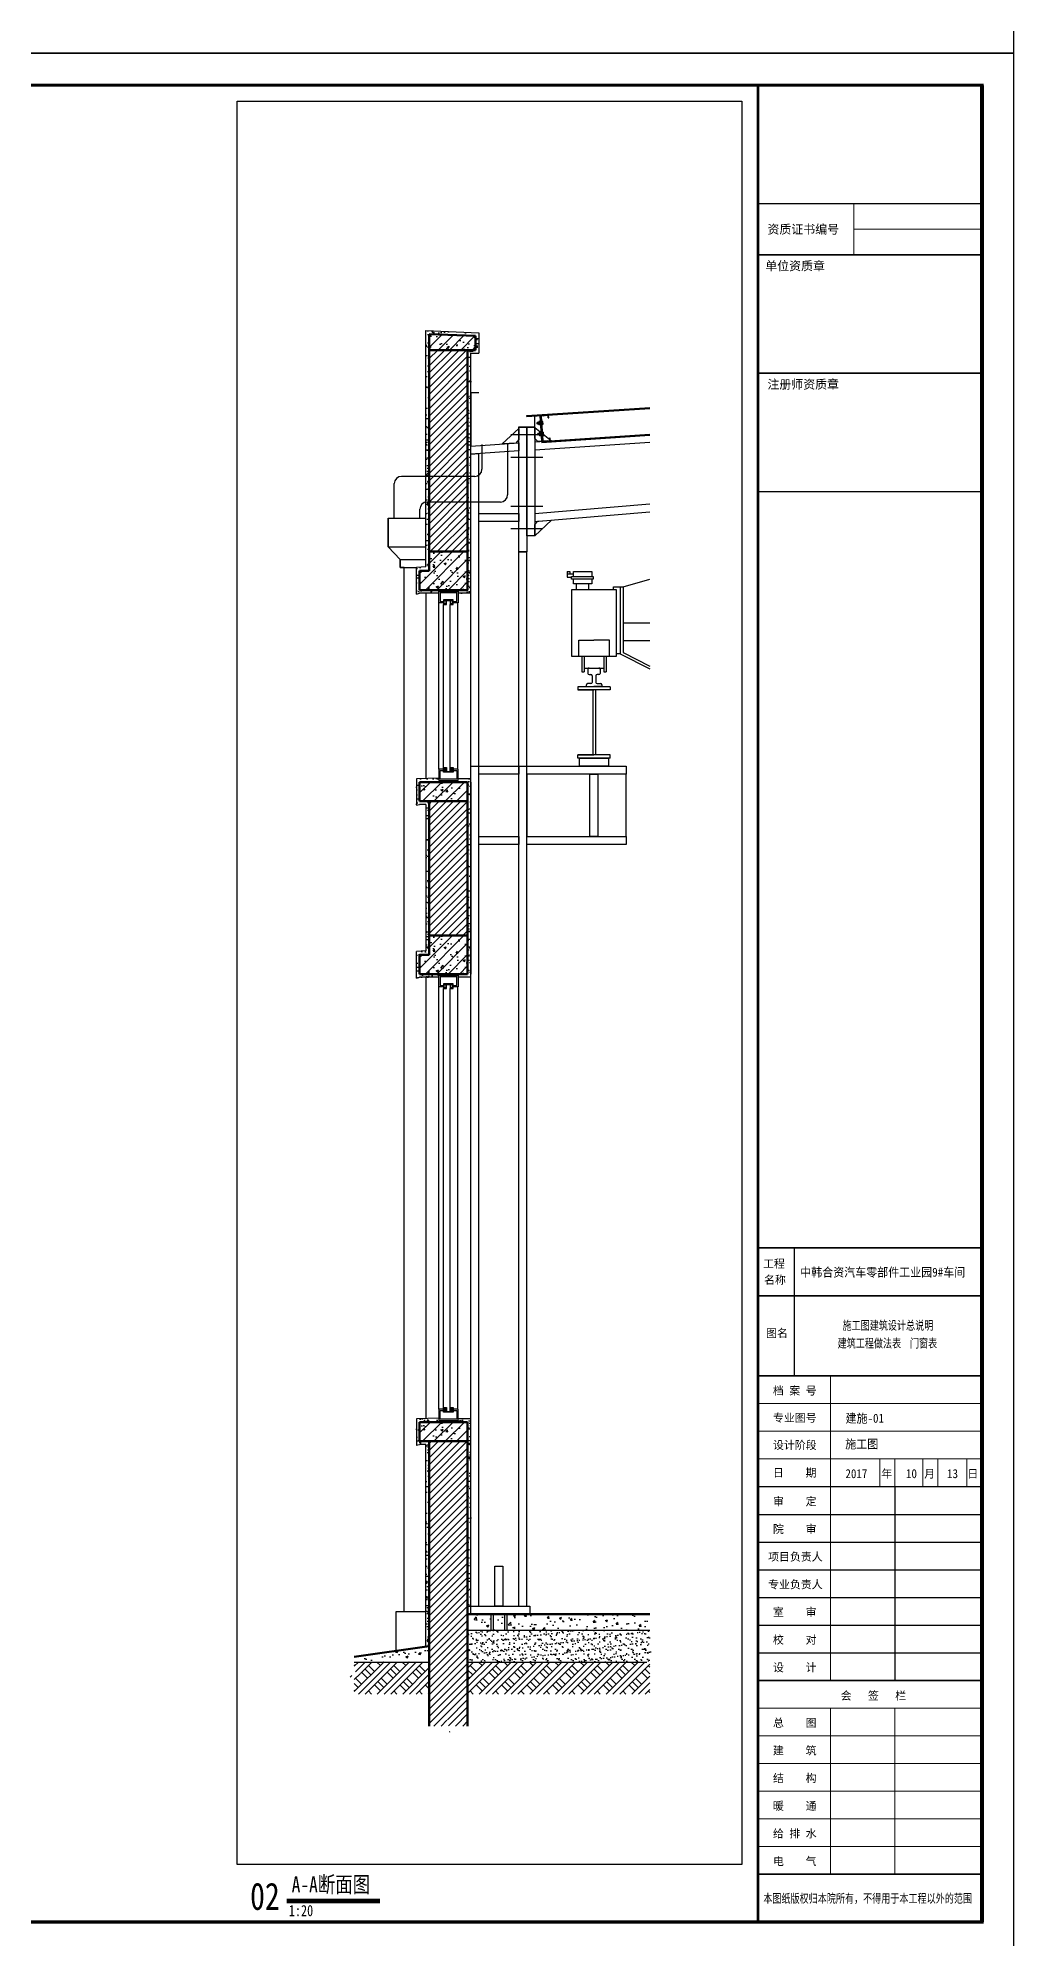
# Model space of a CAD drawing. Extents: x 3335981 to 3441081, y -1359715 to -1003315.
# Drawn here: x 3410588 to 3441081, y -1121645 to -1062240 of the extents above; entities that cross this region are included whole.
import ezdxf

# ---------------------------------------------------------------- set-up
doc = ezdxf.new("R2010")
doc.units = 0
doc.header["$LTSCALE"] = 1000
doc.header["$MEASUREMENT"] = 0
doc.linetypes.add('DASHED2', pattern=[0.375, 0.25, -0.125])
doc.layers.get('0').update_dxf_attribs({"color": 2})
for name, color, linetype in [('114', 2, 'Continuous'), ('3', 137, 'Continuous'), ('_0', 7, 'Continuous'), ('COLUMN', 9, 'Continuous'), ('DIM_SYMB', 3, 'Continuous'), ('E_STRM', 7, 'Continuous'), ('PUB_DIM', 3, 'Continuous'), ('PUB_TEXT', 7, 'Continuous'), ('PUB_TITLE', 4, 'Continuous'), ('XX1', 7, 'Continuous'), ('层116', 1, 'Continuous'), ('层14', 2, 'Continuous'), ('柱子', 3, 'Continuous'), ('附图框', 251, 'Continuous')]:
    doc.layers.add(name, color=color, linetype=linetype)
doc.layers.add('图签', color=130, linetype='Continuous', lineweight=20)
doc.styles.add('BIANHAO', font='SIMHEI.TTF', dxfattribs={"width": 0.8})
doc.styles.add('BILI', font='SIMHEI.TTF', dxfattribs={"width": 0.8})
doc.styles.add('TUMING', font='SimSun.ttf', dxfattribs={"width": 0.8, "height": 500})
doc.styles.add('图签字', font='SimSun.ttf', dxfattribs={"height": 250})
pattern_1 = [(45, (0, 0), (-22.4506403, 22.4506403), [])]
pattern_2 = [(50, (0, 0), (143.4520365, -12.550427), [15, -165]), (355, (0, 0), (-27.750267, 150.438427), [12, -132]), (100.4514, (11.95, -1.05), (115.7018763, 137.8879084), [12.748038, -140.2284224]), (46.1842, (0, 40), (213.44821, -33.103803), [22.5, -247.5]), (96.6356, (17.79, 37.24), (186.932541, 194.823574), [19.122058, -210.3426]), (351.1842, (0, 40), (186.932389, 194.82372), [18, -198]), (21, (20, 30), (119.3814104, -80.523778), [15, -165]), (326, (20, 30), (48.6630664, 145.030009), [12, -132]), (71.4514, (29.95, 23.29), (168.0445257, 64.5060993), [12.748038, -140.2284224]), (37.5, (0, 0), (2.43197106, 66.5787708), [0, -130.4, 0, -134, 0, -132.5]), (7.5, (0, 0), (52.6139075, 78.8823424), [0, -76.4, 0, -127.4, 0, -50.5]), (327.5, (-44.6, 0), (106.7644872, -4.51097435), [0, -50, 0, -156, 0, -207]), (317.5, (-64.6, 0), (116.6372339, 20.0209965), [0, -65, 0, -103.6, 0, -147])]
pattern_3 = [(45, (23.6, 0), (-79.4788022, 79.4788022), []), (45, (65.6, 0), (-79.4788022, 79.4788022), []), (45, (107.6, 0), (-79.4788022, 79.4788022), []), (135, (23.6, 0), (-79.4788022, -79.4788022), [53, -59.4]), (135, (44.6, 21), (-79.4788022, -79.4788022), [53, -59.4]), (135, (65.6, 42), (-79.4788022, -79.4788022), [53, -59.4])]
pattern_4 = [(37.5, (0, 0), (-1.6000313, 48.94132373), [0, -38.608, 0, -43.18, 0, -41.275]), (7.5, (0, 0), (44.9523283, 71.68251), [0, -20.828, 0, -34.798, 0, -13.335]), (327.5, (-31.24, 0), (79.099237, 0.14371847), [0, -12.7, 0, -45.72, 0, -59.69]), (317.5, (-31.24, 0), (76.3556452, 22.2929323), [0, -6.35, 0, -29.972, 0, -34.29])]

# ---------------------------------------------------------------- blocks, each defined once
blk = doc.blocks.new('tq')
at = {"color": 4}
for p, q in [((3435159, -1158678), (3435159, -1162678)), ((3438297, -1166138), (3438297, -1172193)), ((3434022, -1167003), (3441022, -1167003)), ((3434022, -1167868), (3441022, -1167868)), ((3434022, -1168733), (3441022, -1168733)), ((3434022, -1169598), (3441022, -1169598)), ((3434022, -1170463), (3441022, -1170463)), ((3434022, -1171328), (3441022, -1171328))]:
    blk.add_line(p, q, dxfattribs=at)
at = {"color": 4, "const_width": 50}
blk.add_lwpolyline([(3441022, -1131344), (3434022, -1131344)], dxfattribs=at)
at = {"layer": '图签', "color": 4}
for p, q in [((3437020, -1126044), (3437020, -1127644)), ((3441022, -1126844), (3437020, -1126844)), ((3434022, -1163543), (3441022, -1163543)), ((3441022, -1164408), (3434022, -1164408)), ((3434022, -1165273), (3441022, -1165273)), ((3435791, -1165273), (3440546, -1165273)), ((3436291, -1166138), (3436291, -1165273)), ((3437831, -1165273), (3437831, -1166138)), ((3438297, -1165273), (3438297, -1166138)), ((3439176, -1165273), (3439176, -1166138)), ((3439642, -1165273), (3439642, -1166138)), ((3440546, -1165273), (3440546, -1166138)), ((3440546, -1165273), (3440546, -1166138)), ((3436291, -1172193), (3436291, -1166138)), ((3440546, -1166138), (3437949, -1166138)), ((3438297, -1166138), (3438297, -1172193)), ((3434022, -1172193), (3441022, -1172193)), ((3437949, -1172193), (3435791, -1172193)), ((3434022, -1173058), (3441022, -1173058)), ((3436291, -1178248), (3436291, -1173058)), ((3436291, -1173058), (3437949, -1173058)), ((3438297, -1173058), (3438297, -1178248)), ((3438297, -1173058), (3438297, -1178248)), ((3434022, -1173923), (3441022, -1173923)), ((3434022, -1174788), (3441022, -1174788)), ((3434022, -1175653), (3441022, -1175653)), ((3434022, -1176518), (3441022, -1176518)), ((3434022, -1177383), (3441022, -1177383)), ((3437949, -1178248), (3436291, -1178248))]:
    blk.add_line(p, q, dxfattribs=at)
at = {"layer": '图签'}
blk.add_line((3436291, -1166138), (3436291, -1162678), dxfattribs=at)
at = {"layer": '图签', "color": 4, "const_width": 80}
blk.add_lwpolyline([(3434022, -1122343), (3441022, -1122343), (3441022, -1179743), (3434022, -1179743), (3434022, -1122343)], close=True, dxfattribs=at)
at = {"layer": '图签', "color": 4}
for points, const_width in [([(3441022, -1179743), (3441022, -1122343)], 120), ([(3441022, -1126044), (3434022, -1126044)], 50), ([(3441022, -1127644), (3434022, -1127644)], 50), ([(3441022, -1135044), (3434022, -1135044)], 50), ([(3441022, -1158678), (3434022, -1158678)], 50), ([(3441022, -1160178), (3434022, -1160178)], 50), ([(3441022, -1162678), (3434022, -1162678)], 50), ([(3441022, -1166138), (3434022, -1166138)], 50), ([(3434022, -1172193), (3441022, -1172193)], 50), ([(3434022, -1172193), (3441022, -1172193)], 50), ([(3434022, -1178248), (3441022, -1178248)], 50)]:
    blk.add_lwpolyline(points, dxfattribs=dict(at, const_width=const_width))
at = {"linetype": 'Continuous', "style": '图签字'}
for s, height, p in [('资质证书编号', 273.4, (3434320, -1126984)), ('单位资质章', 273.4, (3434252, -1128128)), ('注册师资质章', 273.4, (3434318, -1131828)), ('工程', 250, (3434182, -1159295)), ('名称', 250, (3434214, -1159801)), ('图名', 250, (3434276, -1161467)), ('档 案 号', 250, (3434491, -1163264)), ('专业图号', 250, (3434491, -1164112)), ('设计阶段', 250, (3434491, -1164963)), ('日    期', 250, (3434491, -1165828)), ('年', 250, (3437877, -1165859)), ('月', 250, (3439217, -1165859)), ('日', 250, (3440567, -1165859)), ('审    定', 250, (3434491, -1166724)), ('院    审', 250, (3434491, -1167589)), ('项目负责人', 250, (3434340, -1168454)), ('专业负责人', 250, (3434340, -1169319)), ('室    审', 250, (3434491, -1170184)), ('校    对', 250, (3434491, -1171049)), ('设    计', 250, (3434491, -1171914)), ('会   签   栏', 250, (3436609, -1172795)), ('总    图', 250, (3434491, -1173644)), ('建    筑', 250, (3434491, -1174509)), ('结    构', 250, (3434491, -1175374)), ('暖    通', 250, (3434491, -1176239)), ('给 排 水', 250, (3434491, -1177104)), ('电    气', 250, (3434493, -1177969))]:
    blk.add_text(s, height=height, dxfattribs=at).set_placement(p)
at = {"color": 1, "linetype": 'Continuous', "style": '图签字', "width": 0.75}
blk.add_text('本图纸版权归本院所有，不得用于本工程以外的范围', height=270, dxfattribs=at).set_placement((3434190, -1179142))
at = {"layer": 'PUB_DIM', "linetype": 'ByBlock', "style": '图签字', "width": 0.9}
for s, p in [('中韩合资汽车零部件工业园9#车间', (3435343, -1159576)), ('施工图', (3436750, -1164945))]:
    blk.add_text(s, height=280, dxfattribs=at).set_placement(p)
at = {"layer": 'PUB_DIM', "color": 1, "linetype": 'ByBlock', "style": '图签字', "width": 0.9}
for s, p in [('2017', (3436756, -1165871)), ('10', (3438648, -1165871)), ('13', (3439932, -1165871))]:
    blk.add_text(s, height=280, dxfattribs=at).set_placement(p)
blk = doc.blocks.new('oo')
at = {"layer": 'COLUMN'}
h = blk.add_hatch(dxfattribs=at)
h.set_pattern_fill('饰面砖', color=2, scale=5, style=0)
h.set_pattern_definition([(90, (-18110.546, 5694466.469), (10, 6e-16), [])])
h.paths.add_polyline_path([(-1632, 749), (-1132, 749), (-1132, 699), (-1632, 699)])
at = {"layer": 'COLUMN', "color": 2}
for points in [[(-1237, 389), (-1124, 389), (-1124, 659), (-1644, 659), (-1644, 389), (-1537, 389), (-1537, 349), (-1684, 349), (-1684, 699), (-1084, 699), (-1084, 349), (-1237, 349)], [(-1332, 424), (-1332, 294), (-1237, 294), (-1237, 444), (-1537, 444), (-1537, 294), (-1442, 294), (-1442, 424), (-1462, 424), (-1462, 314), (-1517, 314), (-1517, 424), (-1257, 424), (-1257, 314), (-1312, 314), (-1312, 424)]]:
    blk.add_lwpolyline(points, close=True, dxfattribs=at)
blk = doc.blocks.new('LTB')
h = blk.add_hatch()
h.set_pattern_fill('ANSI31', color=256, scale=5, angle=-87.0445, style=0)
h.set_pattern_definition([(317.955538, (32563.169, -46224.764), (5.3158, 5.8945887), [])])
h.paths.add_polyline_path([(49137, -75405), (49140, -75405), (49139, -75388, 0.414214), (49136, -75385), (49082, -75388, 0.414214), (49079, -75391), (49089, -75581, 0.414214), (49092, -75584), (49146, -75581, 0.414214), (49149, -75578), (49148, -75561), (49145, -75561), (49146, -75578), (49092, -75581), (49082, -75391), (49136, -75388)])
for p, q in [((49079, -75388), (49073, -75389)), ((49073, -75389), (49083, -75584)), ((49079, -75388), (49089, -75584)), ((49136, -75385), (49082, -75388)), ((49136, -75388), (49082, -75391)), ((49082, -75391), (49092, -75581)), ((49137, -75405), (49136, -75388)), ((49137, -75405), (49140, -75405)), ((49140, -75405), (49139, -75388)), ((49089, -75584), (49083, -75584)), ((49092, -75581), (49146, -75578)), ((49092, -75584), (49146, -75581)), ((49146, -75578), (49145, -75561)), ((49148, -75561), (49145, -75561)), ((49149, -75578), (49148, -75561))]:
    blk.add_line(p, q)
for centre, start, end in [((49082, -75391), 92.9555, 182.9555), ((49136, -75388), 2.9555, 92.9555), ((49092, -75581), 182.9555, 272.9555), ((49146, -75578), 272.9555, 2.9555)]:
    blk.add_arc(centre, 3, start, end)
at = {"layer": 'XX1', "color": 7}
for p, q in [((49052, -75440), (49051, -75442)), ((49051, -75450), (49051, -75442)), ((49053, -75452), (49051, -75450)), ((49063, -75439), (49052, -75440)), ((49063, -75455), (49062, -75436)), ((49070, -75433), (49065, -75433)), ((49070, -75439), (49065, -75439)), ((49071, -75451), (49066, -75451)), ((49073, -75435), (49073, -75430)), ((49075, -75430), (49073, -75430)), ((49074, -75454), (49073, -75435)), ((49077, -75460), (49075, -75430)), ((49077, -75454), (49076, -75435)), ((49092, -75432), (49084, -75432)), ((49086, -75456), (49084, -75432)), ((49093, -75438), (49087, -75438)), ((49093, -75450), (49088, -75450)), ((49096, -75453), (49095, -75434)), ((49063, -75451), (49053, -75452)), ((49057, -75524), (49055, -75525)), ((49056, -75534), (49055, -75525)), ((49057, -75536), (49056, -75534)), ((49067, -75523), (49057, -75524)), ((49068, -75535), (49057, -75536)), ((49071, -75457), (49066, -75457)), ((49068, -75538), (49067, -75520)), ((49074, -75517), (49069, -75517)), ((49075, -75523), (49070, -75523)), ((49075, -75535), (49070, -75535)), ((49076, -75541), (49071, -75541)), ((49074, -75460), (49074, -75454)), ((49077, -75460), (49074, -75460)), ((49080, -75513), (49077, -75514)), ((49077, -75519), (49077, -75514)), ((49078, -75538), (49077, -75519)), ((49078, -75544), (49078, -75538)), ((49081, -75543), (49078, -75544)), ((49081, -75543), (49080, -75513)), ((49081, -75538), (49080, -75519)), ((49093, -75456), (49086, -75456)), ((49097, -75516), (49089, -75516)), ((49090, -75540), (49089, -75516)), ((49098, -75540), (49090, -75540)), ((49097, -75522), (49092, -75522)), ((49097, -75534), (49092, -75534)), ((49100, -75537), (49099, -75518))]:
    blk.add_line(p, q, dxfattribs=at)
at = {"layer": 'XX1', "color": 7, "linetype": 'Continuous'}
for p, q in [((49063, -75441), (49051, -75442)), ((49063, -75450), (49051, -75450)), ((49067, -75525), (49055, -75525)), ((49067, -75533), (49056, -75534))]:
    blk.add_line(p, q, dxfattribs=at)
at = {"layer": 'XX1', "color": 7, "linetype": 'DASHED2'}
for p, q in [((49053, -75452), (49052, -75440)), ((49057, -75536), (49057, -75524))]:
    blk.add_line(p, q, dxfattribs=at)
at = {"layer": 'XX1', "color": 7}
for centre, start, end in [((49065, -75436), 92.9555, 182.9555), ((49065, -75436), 182.9555, 272.9555), ((49065, -75442), 92.9555, 182.9555), ((49066, -75448), 182.9555, 272.9555), ((49070, -75436), 2.9555, 92.9555), ((49070, -75436), 272.9555, 2.9555), ((49071, -75442), 2.9555, 92.9555), ((49071, -75448), 272.9555, 2.9555), ((49071, -75454), 2.9555, 92.9555), ((49087, -75435), 92.9555, 182.9555), ((49087, -75435), 182.9555, 272.9555), ((49088, -75441), 92.9555, 182.9555), ((49088, -75447), 182.9555, 272.9555), ((49088, -75453), 92.9555, 182.9555), ((49092, -75434), 2.9555, 92.9555), ((49092, -75435), 272.9555, 2.9555), ((49093, -75440), 2.9555, 92.9555), ((49093, -75447), 272.9555, 2.9555), ((49093, -75452), 2.9555, 92.9555), ((49066, -75454), 92.9555, 182.9555), ((49066, -75454), 182.9555, 272.9555), ((49069, -75520), 92.9555, 182.9555), ((49069, -75520), 182.9555, 272.9555), ((49070, -75526), 92.9555, 182.9555), ((49070, -75532), 182.9555, 272.9555), ((49070, -75538), 92.9555, 182.9555), ((49070, -75538), 182.9555, 272.9555), ((49071, -75454), 272.9555, 2.9555), ((49075, -75519), 2.9555, 92.9555), ((49075, -75520), 272.9555, 2.9555), ((49075, -75525), 2.9555, 92.9555), ((49075, -75532), 272.9555, 2.9555), ((49075, -75537), 2.9555, 92.9555), ((49075, -75538), 272.9555, 2.9555), ((49088, -75453), 182.9555, 272.9555), ((49092, -75519), 92.9555, 182.9555), ((49092, -75519), 182.9555, 272.9555), ((49092, -75525), 92.9555, 182.9555), ((49092, -75531), 182.9555, 272.9555), ((49093, -75537), 92.9555, 182.9555), ((49093, -75537), 182.9555, 272.9555), ((49093, -75453), 272.9555, 2.9555), ((49097, -75518), 2.9555, 92.9555), ((49097, -75519), 272.9555, 2.9555), ((49097, -75524), 2.9555, 92.9555), ((49097, -75531), 272.9555, 2.9555), ((49098, -75536), 2.9555, 92.9555), ((49098, -75537), 272.9555, 2.9555)]:
    blk.add_arc(centre, 2.7, start, end, dxfattribs=at)
blk = doc.blocks.new('JD01')
at = {"linetype": 'ByBlock', "ltscale": 0.01}
h = blk.add_hatch(dxfattribs=at)
h.set_pattern_fill('AR-SAND', color=256, scale=20, style=0)
h.set_pattern_definition(pattern_4)
h.paths.add_polyline_path([(3444309, -1108733), (3444429, -1108733), (3444429, -1108743), (3444509, -1108743), (3444509, -1108173), (3444489, -1108173), (3444489, -1108723), (3444189, -1108723), (3444189, -1108603), (3444249, -1108603), (3444249, -1108173), (3444236, -1108173, 0.034783), (3444229, -1108174), (3444229, -1108578), (3444169, -1108583), (3444169, -1108748), (3444189, -1108743), (3444309, -1108743)])
h.paths.add_polyline_path([(3444249, -1108013), (3444229, -1108013), (3444229, -1108174, -0.034783), (3444236, -1108173), (3444249, -1108173)])
h.paths.add_polyline_path([(3444249, -1107123), (3444539, -1107135), (3444539, -1107223), (3444489, -1107223), (3444489, -1108013), (3444509, -1108013), (3444509, -1107873), (3444509, -1107823), (3444509, -1107490), (3444509, -1107243), (3444559, -1107243), (3444559, -1107116), (3444229, -1107102), (3444229, -1108013), (3444249, -1108013)])
h.paths.add_polyline_path([(3444509, -1108013), (3444489, -1108013), (3444489, -1108173), (3444509, -1108173)])
h = blk.add_hatch(dxfattribs=at)
h.set_pattern_fill('钢筋混凝土', color=256, scale=20, style=0)
h.set_pattern_definition([(45, (0, 0), (-35.35533906, 35.35533906), []), (50, (0, 0), (143.4520365, -12.550427), [15, -165]), (355, (0, 0), (-27.750267, 150.438427), [12, -132]), (100.4514, (11.95, -1.05), (115.7018763, 137.8879084), [12.748038, -140.2284224]), (46.1842, (0, 40), (213.44821, -33.103803), [22.5, -247.5]), (96.6356, (17.79, 37.24), (186.932541, 194.823574), [19.122058, -210.3426]), (351.1842, (0, 40), (186.932389, 194.82372), [18, -198]), (21, (20, 30), (119.3814104, -80.523778), [15, -165]), (326, (20, 30), (48.6630664, 145.030009), [12, -132]), (71.4514, (29.95, 23.29), (168.0445257, 64.5060993), [12.748038, -140.2284224]), (37.5, (0, 0), (2.43197106, 66.5787708), [0, -130.4, 0, -134, 0, -132.5]), (7.5, (0, 0), (52.6139075, 78.8823424), [0, -76.4, 0, -127.4, 0, -50.5]), (327.5, (-44.6, 0), (106.7644872, -4.51097435), [0, -50, 0, -156, 0, -207]), (317.5, (-64.6, 0), (116.6372339, 20.0209965), [0, -65, 0, -103.6, 0, -147])])
h.paths.add_polyline_path([(3444249, -1107123), (3444249, -1107223), (3444539, -1107223), (3444539, -1107135)])
h = blk.add_hatch(dxfattribs=at)
h.set_pattern_fill('ANSI31', color=256, scale=20, style=0)
h.set_pattern_definition(pattern_1)
h.paths.add_polyline_path([(3444489, -1110043), (3444249, -1110043), (3444249, -1110883), (3444489, -1110883)])
h.paths.add_polyline_path([(3444489, -1108483), (3444489, -1108173), (3444249, -1108173), (3444249, -1108483)])
h.paths.add_polyline_path([(3444489, -1108173), (3444489, -1108013), (3444249, -1108013), (3444249, -1108173)])
h.paths.add_polyline_path([(3444249, -1108013), (3444489, -1108013), (3444489, -1107223), (3444249, -1107223)])
h = blk.add_hatch(dxfattribs=at)
h.set_pattern_fill('钢筋混凝土', color=256, scale=20, style=0)
h.set_pattern_definition([(45, (-1761.105, 0), (-35.35533906, 35.35533906), []), (50, (-1761.1, 0), (143.4520365, -12.550427), [15, -165]), (355, (-1761.1, 0), (-27.750267, 150.438427), [12, -132]), (100.4514, (-1749.15, -1.05), (115.7018763, 137.8879084), [12.748038, -140.2284224]), (46.1842, (-1761.1, 40), (213.44821, -33.103803), [22.5, -247.5]), (96.6356, (-1743.32, 37.24), (186.932541, 194.823574), [19.122058, -210.3426]), (351.1842, (-1761.1, 40), (186.932389, 194.82372), [18, -198]), (21, (-1741.1, 30), (119.3814104, -80.523778), [15, -165]), (326, (-1741.1, 30), (48.6630664, 145.030009), [12, -132]), (71.4514, (-1731.16, 23.29), (168.0445257, 64.5060993), [12.748038, -140.2284224]), (37.5, (-1761.105, 0), (2.43197106, 66.5787708), [0, -130.4, 0, -134, 0, -132.5]), (7.5, (-1761.105, 0), (52.6139075, 78.8823424), [0, -76.4, 0, -127.4, 0, -50.5]), (327.5, (-1805.705, 0), (106.7644872, -4.51097435), [0, -50, 0, -156, 0, -207]), (317.5, (-1825.7, 0), (116.6372339, 20.0209965), [0, -65, 0, -103.6, 0, -147])])
h.paths.add_polyline_path([(3444489, -1108483), (3444249, -1108483), (3444249, -1108603), (3444189, -1108603), (3444189, -1108723), (3444489, -1108723)])
h = blk.add_hatch(dxfattribs=at)
h.set_pattern_fill('AR-SAND', color=256, scale=20, style=0)
h.set_pattern_definition(pattern_4)
h.paths.add_polyline_path([(3444509, -1109903), (3444429, -1109903), (3444429, -1109913), (3444309, -1109913), (3444309, -1109898), (3444169, -1109903), (3444169, -1110068), (3444189, -1110063), (3444229, -1110063), (3444229, -1110978), (3444169, -1110983), (3444169, -1111148), (3444189, -1111143), (3444309, -1111143), (3444309, -1111133), (3444429, -1111133), (3444429, -1111143), (3444509, -1111143)])
h.paths.add_polyline_path([(3444189, -1110043), (3444189, -1109923), (3444489, -1109923), (3444489, -1111123), (3444189, -1111123), (3444189, -1111003), (3444249, -1111003), (3444249, -1110043)], flags=16)
h = blk.add_hatch(dxfattribs=at)
h.set_pattern_fill('钢筋混凝土', color=256, scale=20, style=0)
h.set_pattern_definition([(45, (-842.943, 4000), (-35.35533906, 35.35533906), []), (50, (-842.94, 4000), (143.4520365, -12.550427), [15, -165]), (355, (-842.94, 4000), (-27.750267, 150.438427), [12, -132]), (100.4514, (-830.99, 3998.95), (115.7018763, 137.8879084), [12.748038, -140.2284224]), (46.1842, (-842.94, 4040), (213.44821, -33.103803), [22.5, -247.5]), (96.6356, (-825.16, 4037.24), (186.932541, 194.823574), [19.122058, -210.3426]), (351.1842, (-842.94, 4040), (186.932389, 194.82372), [18, -198]), (21, (-822.94, 4030), (119.3814104, -80.523778), [15, -165]), (326, (-822.94, 4030), (48.6630664, 145.030009), [12, -132]), (71.4514, (-813, 4023.29), (168.0445257, 64.5060993), [12.748038, -140.2284224]), (37.5, (-842.943, 4000), (2.43197106, 66.5787708), [0, -130.4, 0, -134, 0, -132.5]), (7.5, (-842.94, 4000), (52.6139075, 78.8823424), [0, -76.4, 0, -127.4, 0, -50.5]), (327.5, (-887.54, 4000), (106.7644872, -4.51097435), [0, -50, 0, -156, 0, -207]), (317.5, (-907.54, 4000), (116.6372339, 20.0209965), [0, -65, 0, -103.6, 0, -147])])
h.paths.add_polyline_path([(3444489, -1109923), (3444189, -1109923), (3444189, -1110043), (3444489, -1110043)])
h = blk.add_hatch(dxfattribs=at)
h.set_pattern_fill('钢筋混凝土', color=256, scale=20, style=0)
h.set_pattern_definition([(45, (-1761.105, -2400), (-35.35533906, 35.35533906), []), (50, (-1761.1, -2400), (143.4520365, -12.550427), [15, -165]), (355, (-1761.1, -2400), (-27.750267, 150.438427), [12, -132]), (100.4514, (-1749.15, -2401.05), (115.7018763, 137.8879084), [12.748038, -140.2284224]), (46.1842, (-1761.1, -2360), (213.44821, -33.103803), [22.5, -247.5]), (96.6356, (-1743.32, -2362.76), (186.932541, 194.823574), [19.122058, -210.3426]), (351.1842, (-1761.1, -2360), (186.932389, 194.82372), [18, -198]), (21, (-1741.1, -2370), (119.3814104, -80.523778), [15, -165]), (326, (-1741.1, -2370), (48.6630664, 145.030009), [12, -132]), (71.4514, (-1731.16, -2376.71), (168.0445257, 64.5060993), [12.748038, -140.2284224]), (37.5, (-1761.105, -2400), (2.43197106, 66.5787708), [0, -130.4, 0, -134, 0, -132.5]), (7.5, (-1761.105, -2400), (52.6139075, 78.8823424), [0, -76.4, 0, -127.4, 0, -50.5]), (327.5, (-1805.705, -2400), (106.7644872, -4.51097435), [0, -50, 0, -156, 0, -207]), (317.5, (-1825.7, -2400), (116.6372339, 20.0209965), [0, -65, 0, -103.6, 0, -147])])
h.paths.add_polyline_path([(3444489, -1110883), (3444249, -1110883), (3444249, -1111003), (3444189, -1111003), (3444189, -1111123), (3444489, -1111123)])
h = blk.add_hatch(dxfattribs=at)
h.set_pattern_fill('AR-SAND', color=256, scale=20, style=0)
h.set_pattern_definition(pattern_4)
h.paths.add_polyline_path([(3444249, -1114043), (3444189, -1114043), (3444189, -1113923), (3444489, -1113923), (3444489, -1115073), (3444509, -1115073), (3444509, -1113923), (3444509, -1113903), (3444429, -1113903), (3444429, -1113913), (3444309, -1113913), (3444309, -1113898), (3444169, -1113903), (3444169, -1114068), (3444189, -1114063), (3444229, -1114063), (3444229, -1115326), (3444249, -1115323)])
h = blk.add_hatch(dxfattribs=at)
h.set_pattern_fill('钢筋混凝土', color=256, scale=20, style=0)
h.set_pattern_definition([(45, (-842.943, -7e-10), (-35.35533906, 35.35533906), []), (50, (-842.94, -7e-10), (143.4520365, -12.550427), [15, -165]), (355, (-842.94, -7e-10), (-27.750267, 150.438427), [12, -132]), (100.4514, (-830.99, -1.05), (115.7018763, 137.8879084), [12.748038, -140.2284224]), (46.1842, (-842.94, 40), (213.44821, -33.103803), [22.5, -247.5]), (96.6356, (-825.16, 37.24), (186.932541, 194.823574), [19.122058, -210.3426]), (351.1842, (-842.94, 40), (186.932389, 194.82372), [18, -198]), (21, (-822.94, 30), (119.3814104, -80.523778), [15, -165]), (326, (-822.94, 30), (48.6630664, 145.030009), [12, -132]), (71.4514, (-813, 23.29), (168.0445257, 64.5060993), [12.748038, -140.2284224]), (37.5, (-842.943, -7e-10), (2.43197106, 66.5787708), [0, -130.4, 0, -134, 0, -132.5]), (7.5, (-842.94, -7e-10), (52.6139075, 78.8823424), [0, -76.4, 0, -127.4, 0, -50.5]), (327.5, (-887.54, -7e-10), (106.7644872, -4.51097435), [0, -50, 0, -156, 0, -207]), (317.5, (-907.54, -7e-10), (116.6372339, 20.0209965), [0, -65, 0, -103.6, 0, -147])])
h.paths.add_polyline_path([(3444489, -1113923), (3444189, -1113923), (3444189, -1114043), (3444489, -1114043)])
h = blk.add_hatch(dxfattribs=at)
h.set_pattern_fill('ANSI31', color=256, scale=20, style=0)
h.set_pattern_definition(pattern_1)
h.paths.add_polyline_path([(3444489, -1114043), (3444249, -1114043), (3444249, -1115823), (3444347, -1115823), (3444362, -1115781), (3444377, -1115865), (3444392, -1115823), (3444489, -1115823)])
h = blk.add_hatch(dxfattribs=at)
h.set_pattern_fill('混凝土', color=256, scale=20, style=0)
h.set_pattern_definition(pattern_2)
h.paths.add_polyline_path([(3445627, -1115123), (3444734, -1115123), (3444734, -1115223), (3445627, -1115223)])
h.paths.add_polyline_path([(3444734, -1115123), (3444719, -1115123), (3444719, -1115223), (3444734, -1115223)])
h.paths.add_polyline_path([(3444719, -1115123), (3444649, -1115123), (3444649, -1115223), (3444719, -1115223)])
h.paths.add_polyline_path([(3444649, -1115123), (3444634, -1115123), (3444634, -1115223), (3444649, -1115223)])
h.paths.add_polyline_path([(3444634, -1115123), (3444489, -1115123), (3444489, -1115223), (3444634, -1115223)])
h = blk.add_hatch(dxfattribs=at)
h.set_pattern_fill('AR-SAND', color=256, scale=20, style=0)
h.set_pattern_definition(pattern_4)
h.paths.add_polyline_path([(3445627, -1115423), (3445627, -1115396), (3445585, -1115381), (3445669, -1115366), (3445627, -1115351), (3445627, -1115223), (3444489, -1115223), (3444489, -1115423)])
h = blk.add_hatch(dxfattribs=at)
h.set_pattern_fill('混凝土', color=256, scale=20, style=0)
h.set_pattern_definition(pattern_2)
h.paths.add_polyline_path([(3444249, -1115423), (3444249, -1115323), (3443781, -1115390), (3443781, -1115423)])
h = blk.add_hatch(dxfattribs=at)
h.set_pattern_fill('夯实土壤', color=256, scale=20, style=0)
h.set_pattern_definition(pattern_3)
h.paths.add_polyline_path([(3444249, -1115423), (3443781, -1115423), (3443781, -1115481), (3443823, -1115496), (3443739, -1115511), (3443781, -1115526), (3443781, -1115623), (3444249, -1115623)])
h = blk.add_hatch(dxfattribs=at)
h.set_pattern_fill('夯实土壤', color=256, scale=20, style=0)
h.set_pattern_definition(pattern_3)
h.paths.add_polyline_path([(3445627, -1115429), (3445609, -1115423), (3444489, -1115423), (3444489, -1115623), (3445627, -1115623)])
for p, q in [((3444229, -1108578), (3444229, -1107102)), ((3444229, -1107102), (3444559, -1107116)), ((3444559, -1107116), (3444559, -1107243)), ((3444509, -1108723), (3444509, -1107243)), ((3444509, -1107243), (3444559, -1107243)), ((3444859, -1107633), (3445627, -1107582)), ((3444859, -1107639), (3445627, -1107588)), ((3444859, -1107639), (3444859, -1107633)), ((3444951, -1107794), (3445627, -1107749)), ((3444951, -1107800), (3445627, -1107755)), ((3444579, -1107813), (3444579, -1107968)), ((3444739, -1107813), (3444739, -1108128)), ((3444534, -1108013), (3444076, -1108013)), ((3444031, -1108273), (3444031, -1108058)), ((3444191, -1108273), (3444191, -1108218)), ((3444694, -1108173), (3444236, -1108173)), ((3444229, -1108578), (3444169, -1108583)), ((3444169, -1108748), (3444169, -1108583)), ((3444169, -1108748), (3444189, -1108743)), ((3444309, -1108743), (3444189, -1108743)), ((3444229, -1108743), (3444229, -1109901)), ((3444509, -1108743), (3444429, -1108743)), ((3444309, -1109898), (3444169, -1109903)), ((3444169, -1109903), (3444169, -1110068)), ((3444509, -1109903), (3444429, -1109903)), ((3444509, -1109923), (3444509, -1111123)), ((3444169, -1110068), (3444189, -1110063)), ((3444229, -1110063), (3444189, -1110063)), ((3444229, -1110063), (3444229, -1110978)), ((3444229, -1110978), (3444169, -1110983)), ((3444169, -1111148), (3444169, -1110983)), ((3444169, -1111148), (3444189, -1111143)), ((3444309, -1111143), (3444189, -1111143)), ((3444229, -1111143), (3444229, -1113901)), ((3444509, -1111143), (3444429, -1111143)), ((3444309, -1113898), (3444169, -1113903)), ((3444169, -1113903), (3444169, -1114068)), ((3444509, -1113903), (3444429, -1113903)), ((3444509, -1115123), (3444509, -1113923)), ((3444169, -1114068), (3444189, -1114063)), ((3444229, -1114063), (3444189, -1114063)), ((3444229, -1115326), (3444229, -1114063)), ((3444489, -1115223), (3445627, -1115223)), ((3443781, -1115423), (3444249, -1115423)), ((3444489, -1115423), (3445609, -1115423))]:
    blk.add_line(p, q, dxfattribs=at)
at = {"linetype": 'ByBlock', "lineweight": 50, "ltscale": 0.01}
for p, q in [((3444249, -1108603), (3444249, -1107123)), ((3444249, -1107123), (3444539, -1107135)), ((3444539, -1107135), (3444539, -1107223)), ((3444249, -1107223), (3444539, -1107223)), ((3444489, -1108723), (3444489, -1107223)), ((3444489, -1108483), (3444249, -1108483)), ((3444249, -1108603), (3444189, -1108603)), ((3444189, -1108723), (3444189, -1108603)), ((3444489, -1108723), (3444189, -1108723)), ((3444489, -1109923), (3444189, -1109923)), ((3444189, -1109923), (3444189, -1110043)), ((3444489, -1109923), (3444489, -1111123)), ((3444489, -1110043), (3444189, -1110043)), ((3444249, -1110043), (3444249, -1111003)), ((3444489, -1110883), (3444249, -1110883)), ((3444249, -1111003), (3444189, -1111003)), ((3444189, -1111123), (3444189, -1111003)), ((3444489, -1111123), (3444189, -1111123)), ((3444489, -1113923), (3444189, -1113923)), ((3444189, -1113923), (3444189, -1114043)), ((3444489, -1115823), (3444489, -1113923)), ((3444489, -1114043), (3444189, -1114043)), ((3444249, -1115823), (3444249, -1114043)), ((3444489, -1115123), (3445627, -1115123)), ((3444249, -1115323), (3443781, -1115390))]:
    blk.add_line(p, q, dxfattribs=at)
for p, q in [((3445111, -1108607), (3445111, -1108642)), ((3445111, -1108607), (3445129, -1108607)), ((3445129, -1108607), (3445129, -1108624)), ((3445150, -1108624), (3445111, -1108624)), ((3445111, -1108642), (3445139, -1108642)), ((3445420, -1108722), (3445139, -1108722)), ((3445139, -1108722), (3445139, -1109137)), ((3445169, -1108722), (3445169, -1108685)), ((3445244, -1108685), (3445244, -1108722)), ((3445400, -1108722), (3445400, -1108703)), ((3445400, -1108703), (3445461, -1108703)), ((3445420, -1109137), (3445420, -1108722)), ((3445442, -1108703), (3445442, -1109122)), ((3445461, -1108703), (3445627, -1108655)), ((3445461, -1108703), (3445461, -1109113)), ((3445461, -1108928), (3445627, -1108928)), ((3445184, -1109137), (3445184, -1109037)), ((3445184, -1109037), (3445279, -1109037)), ((3445375, -1109037), (3445279, -1109037)), ((3445375, -1109137), (3445375, -1109037)), ((3445461, -1109038), (3445627, -1109038)), ((3445139, -1109137), (3445420, -1109137)), ((3445202, -1109137), (3445202, -1109234)), ((3445218, -1109137), (3445218, -1109234)), ((3445341, -1109137), (3445341, -1109234)), ((3445356, -1109137), (3445356, -1109234)), ((3445442, -1109122), (3445420, -1109122)), ((3445442, -1109122), (3445627, -1109216)), ((3445461, -1109113), (3445627, -1109198)), ((3445202, -1109234), (3445218, -1109234)), ((3445218, -1109211), (3445341, -1109211)), ((3445231, -1109315), (3445231, -1109326)), ((3445231, -1109326), (3445279, -1109326)), ((3445260, -1109308), (3445239, -1109308)), ((3445241, -1109218), (3445241, -1109244)), ((3445249, -1109252), (3445260, -1109252)), ((3445268, -1109259), (3445268, -1109300)), ((3445328, -1109326), (3445279, -1109326)), ((3445291, -1109259), (3445291, -1109300)), ((3445310, -1109252), (3445299, -1109252)), ((3445299, -1109308), (3445320, -1109308)), ((3445318, -1109218), (3445318, -1109244)), ((3445328, -1109315), (3445328, -1109326)), ((3445341, -1109234), (3445356, -1109234))]:
    blk.add_line(p, q)
at = {"color": 4}
for p, q in [((3444309, -1109843), (3444309, -1108803)), ((3444339, -1109832), (3444339, -1108814)), ((3444380, -1109832), (3444380, -1108814)), ((3444429, -1109843), (3444429, -1108803)), ((3444309, -1113843), (3444309, -1111203)), ((3444339, -1113832), (3444339, -1111214)), ((3444380, -1113832), (3444380, -1111214)), ((3444429, -1113843), (3444429, -1111203))]:
    blk.add_line(p, q, dxfattribs=at)
at = {"linetype": 'ByBlock', "ltscale": 0.01}
blk.add_lwpolyline([(3444559, -1107490), (3444509, -1107490), (3444509, -1107823), (3444809, -1107803), (3444809, -1107703), (3444909, -1107703), (3444909, -1107636), (3444859, -1107639)], dxfattribs=at)
for points in [[(3445150, -1108639), (3445150, -1108608), (3445215, -1108608)], [(3445215, -1108608), (3445265, -1108608), (3445265, -1108639)], [(3445215, -1108685), (3445150, -1108685), (3445150, -1108655)], [(3445265, -1108655), (3445265, -1108685), (3445215, -1108685)]]:
    blk.add_lwpolyline(points)
blk.add_lwpolyline([(3445273, -1108639), (3445273, -1108655), (3445139, -1108655), (3445139, -1108639)], close=True)
for centre, start, end in [((3444076, -1108058), 90, 180), ((3444534, -1107968), 270, 0), ((3444694, -1108128), 270, 0), ((3444236, -1108218), 90, 180)]:
    blk.add_arc(centre, 45, start, end, dxfattribs=at)
for centre, start, end in [((3445239, -1109315), 90, 180), ((3445249, -1109218), 90, 180), ((3445249, -1109244), 180, 270), ((3445260, -1109259), 0, 90), ((3445260, -1109300), 270, 0), ((3445299, -1109259), 90, 180), ((3445299, -1109300), 180, 270), ((3445310, -1109218), 0, 90), ((3445310, -1109244), 270, 0), ((3445320, -1109315), 0, 90)]:
    blk.add_arc(centre, 7.68, start, end)
at = {"layer": '114', "color": 2, "linetype": 'ByBlock'}
for p, q in [((3444759, -1107752), (3444959, -1107752)), ((3444759, -1107892), (3444959, -1107892)), ((3444759, -1108199), (3444959, -1108199)), ((3444759, -1108339), (3444959, -1108339))]:
    blk.add_line(p, q, dxfattribs=at)
at = {"layer": '114', "color": 1}
for p, q in [((3444809, -1107752), (3444909, -1107752)), ((3444809, -1107892), (3444909, -1107892)), ((3444809, -1108199), (3444909, -1108199)), ((3444809, -1108339), (3444909, -1108339))]:
    blk.add_line(p, q, dxfattribs=at)
at = {"layer": '3'}
for p, q in [((3445179, -1109328), (3445179, -1109347)), ((3445380, -1109328), (3445179, -1109328)), ((3445380, -1109328), (3445380, -1109347)), ((3445179, -1109347), (3445279, -1109347)), ((3445380, -1109347), (3445179, -1109347)), ((3445271, -1109347), (3445271, -1109754)), ((3445288, -1109347), (3445288, -1109754)), ((3445380, -1109754), (3445179, -1109754)), ((3445179, -1109754), (3445279, -1109754)), ((3445179, -1109773), (3445179, -1109754)), ((3445380, -1109773), (3445179, -1109773)), ((3445380, -1109773), (3445380, -1109754))]:
    blk.add_line(p, q, dxfattribs=at)
at = {"layer": '_0', "linetype": 'ByBlock'}
for p, q in [((3443992, -1108453), (3443992, -1108273)), ((3443992, -1108273), (3443992, -1108453)), ((3443992, -1108273), (3444229, -1108273)), ((3444067, -1108533), (3443992, -1108453)), ((3443992, -1108453), (3444067, -1108533)), ((3443992, -1108453), (3444229, -1108453)), ((3444067, -1108583), (3444067, -1108533)), ((3444067, -1108533), (3444067, -1108583)), ((3444067, -1108533), (3444229, -1108533)), ((3444092, -1108583), (3444067, -1108583)), ((3444067, -1108583), (3444169, -1108583))]:
    blk.add_line(p, q, dxfattribs=at)
at = {"layer": '_0', "linetype": 'ByBlock', "ltscale": 0.01}
blk.add_lwpolyline([(3444229, -1115110), (3444040, -1115110), (3444040, -1115353), (3444229, -1115326)], close=True, dxfattribs=at)
at = {"layer": 'E_STRM', "linetype": 'ByBlock'}
blk.add_line((3444092, -1115107), (3444092, -1108583), dxfattribs=at)
at = {"layer": '层116'}
for p, q in [((3444634, -1115123), (3444634, -1115223)), ((3444649, -1115123), (3444649, -1115223)), ((3444719, -1115123), (3444719, -1115223)), ((3444734, -1115123), (3444734, -1115223)), ((3444634, -1115223), (3444734, -1115223))]:
    blk.add_line(p, q, dxfattribs=at)
at = {"layer": '层14'}
for p, q in [((3444705, -1107810), (3444809, -1107713)), ((3444809, -1107783), (3444790, -1107805)), ((3444809, -1108484), (3444809, -1107705)), ((3444809, -1107705), (3444859, -1107705)), ((3444809, -1107713), (3444809, -1107783)), ((3444859, -1107705), (3444859, -1108484)), ((3444859, -1108384), (3444859, -1107705)), ((3444859, -1107705), (3444909, -1107705)), ((3444909, -1107705), (3444909, -1108384)), ((3444909, -1107777), (3444909, -1107707)), ((3444909, -1107707), (3445014, -1107790)), ((3444929, -1107795), (3444909, -1107777)), ((3444509, -1107823), (3444809, -1107803)), ((3444509, -1107873), (3444509, -1107823)), ((3444809, -1107853), (3444509, -1107873)), ((3444790, -1107805), (3444705, -1107810)), ((3444809, -1107803), (3444809, -1107853)), ((3445014, -1107790), (3444929, -1107795)), ((3444559, -1108244), (3444809, -1108244)), ((3444559, -1108294), (3444559, -1108244)), ((3444809, -1108244), (3444809, -1108294)), ((3444809, -1108294), (3444559, -1108294)), ((3445014, -1108286), (3444909, -1108384)), ((3444909, -1108314), (3444929, -1108293)), ((3444909, -1108384), (3444909, -1108314)), ((3444929, -1108293), (3445014, -1108286)), ((3444859, -1108484), (3444809, -1108484)), ((3444909, -1108384), (3444859, -1108384)), ((3445189, -1109773), (3445369, -1109773)), ((3445189, -1109823), (3445189, -1109773)), ((3445369, -1109773), (3445369, -1109823)), ((3444559, -1109823), (3444809, -1109823)), ((3444559, -1109873), (3444559, -1109823)), ((3444809, -1109873), (3444559, -1109873)), ((3444809, -1109823), (3444809, -1109873)), ((3444859, -1109823), (3445479, -1109823)), ((3444859, -1109873), (3444859, -1109823)), ((3445479, -1109873), (3444859, -1109873)), ((3444859, -1109873), (3444859, -1110263)), ((3445479, -1109873), (3444859, -1109873)), ((3445369, -1109823), (3445189, -1109823)), ((3445254, -1110263), (3445254, -1109873)), ((3445254, -1109873), (3445304, -1109873)), ((3445304, -1109873), (3445304, -1110263)), ((3445479, -1109823), (3445479, -1109873)), ((3445479, -1110263), (3445479, -1109873)), ((3444559, -1110263), (3444809, -1110263)), ((3444559, -1110313), (3444559, -1110263)), ((3444809, -1110263), (3444809, -1110313)), ((3444859, -1110263), (3445479, -1110263)), ((3444859, -1110263), (3445479, -1110263)), ((3444859, -1110313), (3444859, -1110263)), ((3445304, -1110263), (3445254, -1110263)), ((3445479, -1110263), (3445479, -1110313)), ((3444809, -1110313), (3444559, -1110313)), ((3445479, -1110313), (3444859, -1110313)), ((3444659, -1115073), (3444659, -1114823)), ((3444659, -1114823), (3444709, -1114823)), ((3444709, -1114823), (3444709, -1115073)), ((3444489, -1115123), (3444489, -1115073)), ((3444489, -1115073), (3444879, -1115073)), ((3444879, -1115123), (3444489, -1115123)), ((3444709, -1115073), (3444659, -1115073)), ((3444879, -1115073), (3444879, -1115123))]:
    blk.add_line(p, q, dxfattribs=at)
at = {"layer": '柱子'}
for p, q in [((3444909, -1107797), (3445627, -1107749)), ((3444509, -1107873), (3444559, -1107870)), ((3444509, -1109823), (3444509, -1107873)), ((3444559, -1109823), (3444559, -1107870)), ((3444909, -1107847), (3445627, -1107799)), ((3444909, -1108244), (3445627, -1108184)), ((3444909, -1108294), (3445627, -1108234)), ((3444809, -1109823), (3444809, -1108484)), ((3444809, -1108484), (3444859, -1108484)), ((3444859, -1109823), (3444859, -1108484)), ((3444509, -1115073), (3444509, -1109823)), ((3444509, -1109823), (3444559, -1109823)), ((3444559, -1115073), (3444559, -1109823)), ((3444559, -1109823), (3444809, -1109823)), ((3444809, -1115073), (3444809, -1109823)), ((3444809, -1109823), (3444859, -1109823)), ((3444859, -1115073), (3444859, -1109823))]:
    blk.add_line(p, q, dxfattribs=at)
at = {"xscale": 0.8172506046481919, "yscale": 0.8172506046481919, "zscale": 0.8172506046481919, "rotation": 0.8410850209909551}
blk.add_blockref('LTB', (3403936, -1046618), dxfattribs=at)
at = {"layer": 'COLUMN', "color": 0, "xscale": 0.2, "yscale": 0.2, "zscale": 0.2}
for p in [(3444646, -1108873), (3444646, -1111273)]:
    blk.add_blockref('oo', p, dxfattribs=at)
at = {"layer": 'COLUMN', "color": 0, "xscale": -0.2, "yscale": 0.2, "zscale": 0.2, "rotation": 180}
for p in [(3444646, -1109773), (3444646, -1113773)]:
    blk.add_blockref('oo', p, dxfattribs=at)

msp = doc.modelspace()

# ---------------------------------------------------------------- linework, layer by layer
at = {"layer": 'DIM_SYMB', "color": 3, "const_width": 143}
msp.add_lwpolyline([(3418358, -1120456), (3421269, -1120456)], dxfattribs=at)
at = {"layer": 'PUB_TITLE', "linetype": 'ByBlock'}
for points in [[(3335981, -1062715), (3441081, -1062715), (3441081, -1003315), (3335981, -1003315)], [(3335981, -1122115), (3441081, -1122115), (3441081, -1062715), (3335981, -1062715)]]:
    msp.add_lwpolyline(points, close=True, dxfattribs=at)
at = {"layer": 'PUB_TITLE', "linetype": 'ByBlock', "const_width": 100}
msp.add_lwpolyline([(3338481, -1121115), (3440081, -1121115), (3440081, -1063715), (3338481, -1063715)], close=True, dxfattribs=at)
at = {"layer": '附图框', "linetype": 'ByBlock', "ltscale": 0.01}
msp.add_lwpolyline([(3416806, -1064215), (3432581, -1064215), (3432581, -1119315), (3416806, -1119315)], close=True, dxfattribs=at)

# ---------------------------------------------------------------- block references
at = {"linetype": 'ByBlock'}
msp.add_blockref('tq', (-941, 58628), dxfattribs=at)
at = {"linetype": 'ByBlock', "xscale": 5, "yscale": 5, "zscale": 5}
msp.add_blockref('JD01', (-13798436, 4464125, 0), dxfattribs=at)

# ---------------------------------------------------------------- texts
at = {"color": 1, "linetype": 'Continuous', "style": '图签字', "width": 0.75}
for s, p in [('施工图建筑设计总说明', (3435724, -1102607)), ('建筑工程做法表  门窗表', (3435571, -1103165))]:
    msp.add_text(s, height=270, dxfattribs=at).set_placement(p)
at = {"layer": 'DIM_SYMB', "color": 7, "style": 'TUMING', "width": 0.8}
msp.add_text('A-A断面图', height=500, dxfattribs=at).set_placement((3418513, -1120191))
at = {"layer": 'PUB_DIM', "color": 1, "linetype": 'ByBlock', "style": '图签字', "width": 0.9}
msp.add_text('建施-01', height=280, dxfattribs=at).set_placement((3435818, -1105512))
at = {"layer": 'PUB_TEXT', "width": 0.8}
for s, height, style, p in [('02', 850, 'BIANHAO', (3417214, -1120735)), ('1:20', 350, 'BILI', (3418423, -1120933))]:
    msp.add_text(s, height=height, dxfattribs=dict(at, style=style)).set_placement(p)

doc.saveas('drawing.dxf')
